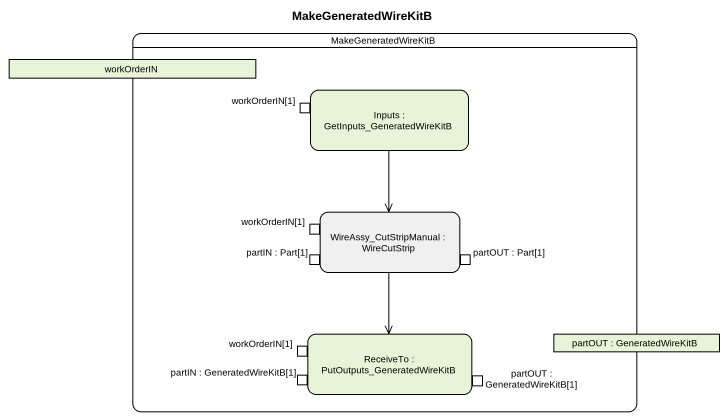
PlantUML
@startuml
title MakeGeneratedWireKitB
hide empty description
state MakeGeneratedWireKitB {
  state workOrderIN <<object>>
  state "Inputs : GetInputs_GeneratedWireKitB" as Inputs {
    state "workOrderIN[1]" as workOrderIN_1 <<inputPin>>
  }
  state "WireAssy_CutStripManual : WireCutStrip" as WireAssy_CutStripManual #F0F0F0 {
    state "workOrderIN[1]" as workOrderIN_1_2 <<inputPin>>
    state "partIN : Part[1]" as partIN_Part_1 <<inputPin>>
    state "partOUT : Part[1]" as partOUT_Part_1 <<outputPin>>
  }
  state "ReceiveTo : PutOutputs_GeneratedWireKitB" as ReceiveTo {
    state "workOrderIN[1]" as workOrderIN_1_3 <<inputPin>>
    state "partIN : GeneratedWireKitB[1]" as partIN_GeneratedWireKitB_1 <<inputPin>>
    state "partOUT : GeneratedWireKitB[1]" as partOUT_GeneratedWireKitB_1 <<outputPin>>
  }
  state "partOUT : GeneratedWireKitB" as partOUT <<object>>
}
Inputs --> WireAssy_CutStripManual
WireAssy_CutStripManual --> ReceiveTo
@enduml
